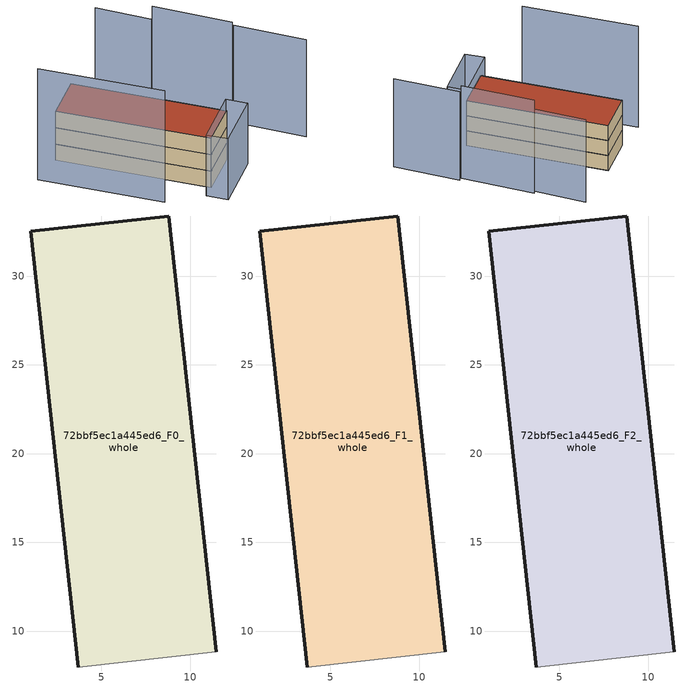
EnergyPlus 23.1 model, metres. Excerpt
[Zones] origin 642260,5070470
72bbf5ec1a445ed6_F0_whole
 floor ground (EU_floor_Construction): 11.47,8.83 8.81,33.38 1.04,32.54 3.7,7.99 z0
 wall outside (EU_wall_Construction): 3.7,7.99 1.04,32.54 8.81,33.38 11.47,8.83 z0:3
 wall adiabatic (EU_wall_Construction): 11.47,8.83 3.7,7.99 z0:3
72bbf5ec1a445ed6_F1_whole
 floor to 72bbf5ec1a445ed6_F0_whole (EU_floor_Construction): 11.47,8.83 8.8,33.38 1.03,32.54 3.7,7.99 z3
 wall outside (EU_wall_Construction): 3.7,7.99 1.04,32.54 8.81,33.38 11.47,8.83 z3:6
 wall adiabatic (EU_wall_Construction): 11.47,8.83 3.7,7.99 z3:6
72bbf5ec1a445ed6_F2_whole
 floor to 72bbf5ec1a445ed6_F1_whole (EU_floor_Construction): 11.47,8.83 8.8,33.38 1.03,32.54 3.7,7.99 z6
 wall outside (EU_wall_Construction): 3.7,7.99 1.04,32.54 8.81,33.38 11.47,8.83 z6:9
 wall adiabatic (EU_wall_Construction): 11.47,8.83 3.7,7.99 z6:9
 roof outside (EU_roof_Construction): 8.81,33.38 11.47,8.83 3.7,7.99 1.04,32.54 z9
shading: 21.96,0.34 21.19,11.95 z0:17.7; 1.39,7.84 11.38,8.95 / 11.38,8.95 11.76,5.52 / 11.76,5.52 1.77,4.41 / 1.77,4.41 1.39,7.84 z0:11.1; 20.65,11.91 19.79,24.76 z0:18.6; -4.79,32.87 -2.6,12.92 z0:20.3; 19.3,24.68 18.79,33.66 z0:16.5
[Building]
EU S2 Campaign: North Axis=0; Terrain=City; Solar Distribution=FullExterior
[Site:Location]
Lyon-Bron: Latitude=45.75; Longitude=5; Time Zone=1; Elevation=198
[SizingPeriod:WeatherFileDays]
AnnualSizingPeriod: Begin Month=1; Begin Day of Month=1; End Month=12; End Day of Month=31; Day of Week for Start Day=Monday; Use Weather File Daylight Saving Period=No; Use Weather File Rain and Snow Indicators=No
[MATERIAL]
EU_InternalMass_Material: Roughness=MediumRough; Thickness=0.1; Conductivity=1; Density=1800; Specific Heat=900; Thermal Absorptance=0.9; Solar Absorptance=0.7; Visible Absorptance=0.7
[MATERIAL:NOMASS] Roughness=MediumRough; Thermal Absorptance=0.9; Solar Absorptance=0.7; Visible Absorptance=0.7
Name | Thermal Resistance
EU_wall_NoMass | 0.87146
EU_roof_NoMass | 0.842276
EU_floor_NoMass | 0.496999
[CONSTRUCTION]
EU_wall_Construction: EU_wall_NoMass
EU_roof_Construction: EU_roof_NoMass
EU_floor_Construction: EU_floor_NoMass
EU_InternalMass_Construction: EU_InternalMass_Material
[ZONE] Type=1; Multiplier=1; Ceiling Height=autocalculate; Volume=578.9; Floor Area=autocalculate; Part of Total Floor Area=Yes
72bbf5ec1a445ed6_F0_whole; 72bbf5ec1a445ed6_F1_whole; 72bbf5ec1a445ed6_F2_whole
[INTERNALMASS] Construction=EU_InternalMass_Construction; Surface Area=192.967
Name | Zone or ZoneList
72bbf5ec1a445ed6_F0_whole_EU_InternalMass | 72bbf5ec1a445ed6_F0_whole
72bbf5ec1a445ed6_F1_whole_EU_InternalMass | 72bbf5ec1a445ed6_F1_whole
72bbf5ec1a445ed6_F2_whole_EU_InternalMass | 72bbf5ec1a445ed6_F2_whole
[OTHEREQUIPMENT] Fuel Type=Electricity; Design Level Calculation Method=Watts/Area; Power per Zone Floor Area=1; Fraction Latent=0; Fraction Radiant=0; Fraction Lost=0; Carbon Dioxide Generation Rate=0; EndUse Subcategory=EU_Step8_InternalGains
Name | Zone or ZoneList or Space or SpaceList | Schedule
EU_Step8_InternalGain_72bbf5ec1a445ed6_F0_whole_f000 | 72bbf5ec1a445ed6_F0_whole | EU_Step8_GainSchedule_72bbf5ec1a445ed6_F0_whole_f000
EU_Step8_InternalGain_72bbf5ec1a445ed6_F1_whole_f000 | 72bbf5ec1a445ed6_F1_whole | EU_Step8_GainSchedule_72bbf5ec1a445ed6_F1_whole_f000
EU_Step8_InternalGain_72bbf5ec1a445ed6_F2_whole_f000 | 72bbf5ec1a445ed6_F2_whole | EU_Step8_GainSchedule_72bbf5ec1a445ed6_F2_whole_f000
[ZONEVENTILATION:DESIGNFLOWRATE] Schedule=EU_AlwaysOn; Design Flow Rate Calculation Method=AirChanges/Hour; Air Changes per Hour=0.425; Ventilation Type=Natural; Fan Pressure Rise=0; Fan Total Efficiency=1; Constant Term Coefficient=1; Temperature Term Coefficient=0; Velocity Term Coefficient=0; Velocity Squared Term Coefficient=0; Minimum Indoor Temperature=-100; Maximum Indoor Temperature=100; Delta Temperature=-100; Minimum Outdoor Temperature=-100; Maximum Outdoor Temperature=100; Maximum Wind Speed=40
Name | Zone or ZoneList or Space or SpaceList
EU_ConstantAir_72bbf5ec1a445ed6_F0_whole | 72bbf5ec1a445ed6_F0_whole
EU_ConstantAir_72bbf5ec1a445ed6_F1_whole | 72bbf5ec1a445ed6_F1_whole
EU_ConstantAir_72bbf5ec1a445ed6_F2_whole | 72bbf5ec1a445ed6_F2_whole
[HVACTEMPLATE:THERMOSTAT] Constant Heating Setpoint=20; Constant Cooling Setpoint=50
EU_HeatOnly_72bbf5ec1a445ed6_F0_whole; EU_HeatOnly_72bbf5ec1a445ed6_F1_whole; EU_HeatOnly_72bbf5ec1a445ed6_F2_whole
[HVACTEMPLATE:ZONE:IDEALLOADSAIRSYSTEM] System Availability Schedule=EU_AlwaysOn; Maximum Heating Supply Air Temperature=50; Minimum Cooling Supply Air Temperature=13; Maximum Heating Supply Air Humidity Ratio=0.0156; Minimum Cooling Supply Air Humidity Ratio=0.0077; Heating Limit=NoLimit; Cooling Limit=NoLimit; Heating Availability Schedule=EU_AlwaysOn; Cooling Availability Schedule=EU_CoolingOff; Dehumidification Control Type=ConstantSensibleHeatRatio; Cooling Sensible Heat Ratio=0.7; Dehumidification Setpoint=60; Humidification Control Type=None; Humidification Setpoint=30; Outdoor Air Method=None; Outdoor Air Flow Rate per Person=0.00944; Outdoor Air Flow Rate per Zone Floor Area=0; Outdoor Air Flow Rate per Zone=0; Demand Controlled Ventilation Type=None; Outdoor Air Economizer Type=NoEconomizer; Heat Recovery Type=None; Sensible Heat Recovery Effectiveness=0.7; Latent Heat Recovery Effectiveness=0.65
Name | Template Thermostat
72bbf5ec1a445ed6_F0_whole | EU_HeatOnly_72bbf5ec1a445ed6_F0_whole
72bbf5ec1a445ed6_F1_whole | EU_HeatOnly_72bbf5ec1a445ed6_F1_whole
72bbf5ec1a445ed6_F2_whole | EU_HeatOnly_72bbf5ec1a445ed6_F2_whole
[SIZING:ZONE] Zone Cooling Design Supply Air Temperature Input Method=SupplyAirTemperature; Zone Cooling Design Supply Air Temperature=13; Zone Heating Design Supply Air Temperature Input Method=SupplyAirTemperature; Zone Heating Design Supply Air Temperature=50; Zone Cooling Design Supply Air Humidity Ratio=0.008; Zone Heating Design Supply Air Humidity Ratio=0.008; Cooling Design Air Flow Method=DesignDay; Cooling Design Air Flow Rate=0; Cooling Minimum Air Flow per Zone Floor Area=0.000762; Cooling Minimum Air Flow=0; Cooling Minimum Air Flow Fraction=0.2; Heating Design Air Flow Method=DesignDay; Heating Design Air Flow Rate=0; Heating Maximum Air Flow per Zone Floor Area=0.002032; Heating Maximum Air Flow=0.141576; Heating Maximum Air Flow Fraction=0.3; Account for Dedicated Outdoor Air System=No; Dedicated Outdoor Air System Control Strategy=NeutralSupplyAir; Dedicated Outdoor Air Low Setpoint Temperature for Design=autosize; Dedicated Outdoor Air High Setpoint Temperature for Design=autosize; Zone Load Sizing Method=Sensible Load Only No Latent Load; Zone Latent Cooling Design Supply Air Humidity Ratio Input Method=HumidityRatioDifference; Zone Cooling Design Supply Air Humidity Ratio Difference=0.005; Zone Latent Heating Design Supply Air Humidity Ratio Input Method=HumidityRatioDifference; Zone Humidification Design Supply Air Humidity Ratio Difference=0.005
72bbf5ec1a445ed6_F0_whole; 72bbf5ec1a445ed6_F1_whole; 72bbf5ec1a445ed6_F2_whole
[SCHEDULE:CONSTANT]
Name | Hourly Value
EU_AlwaysOn | 1
EU_CoolingOff | 0
[SCHEDULE:FILE] Column Number=1; Rows to Skip at Top=0; Number of Hours of Data=8760; Column Separator=Comma; Interpolate to Timestep=No; Minutes per Item=60; Adjust Schedule for Daylight Savings=Yes
Name | File
EU_Step8_GainSchedule_72bbf5ec1a445ed6_F0_whole_f000 | ../../schedules/72bbf5ec1a445ed6/72bbf5ec1a445ed6_F0_whole_f000_gain.csv
EU_Step8_GainSchedule_72bbf5ec1a445ed6_F1_whole_f000 | ../../schedules/72bbf5ec1a445ed6/72bbf5ec1a445ed6_F1_whole_f000_gain.csv
EU_Step8_GainSchedule_72bbf5ec1a445ed6_F2_whole_f000 | ../../schedules/72bbf5ec1a445ed6/72bbf5ec1a445ed6_F2_whole_f000_gain.csv
